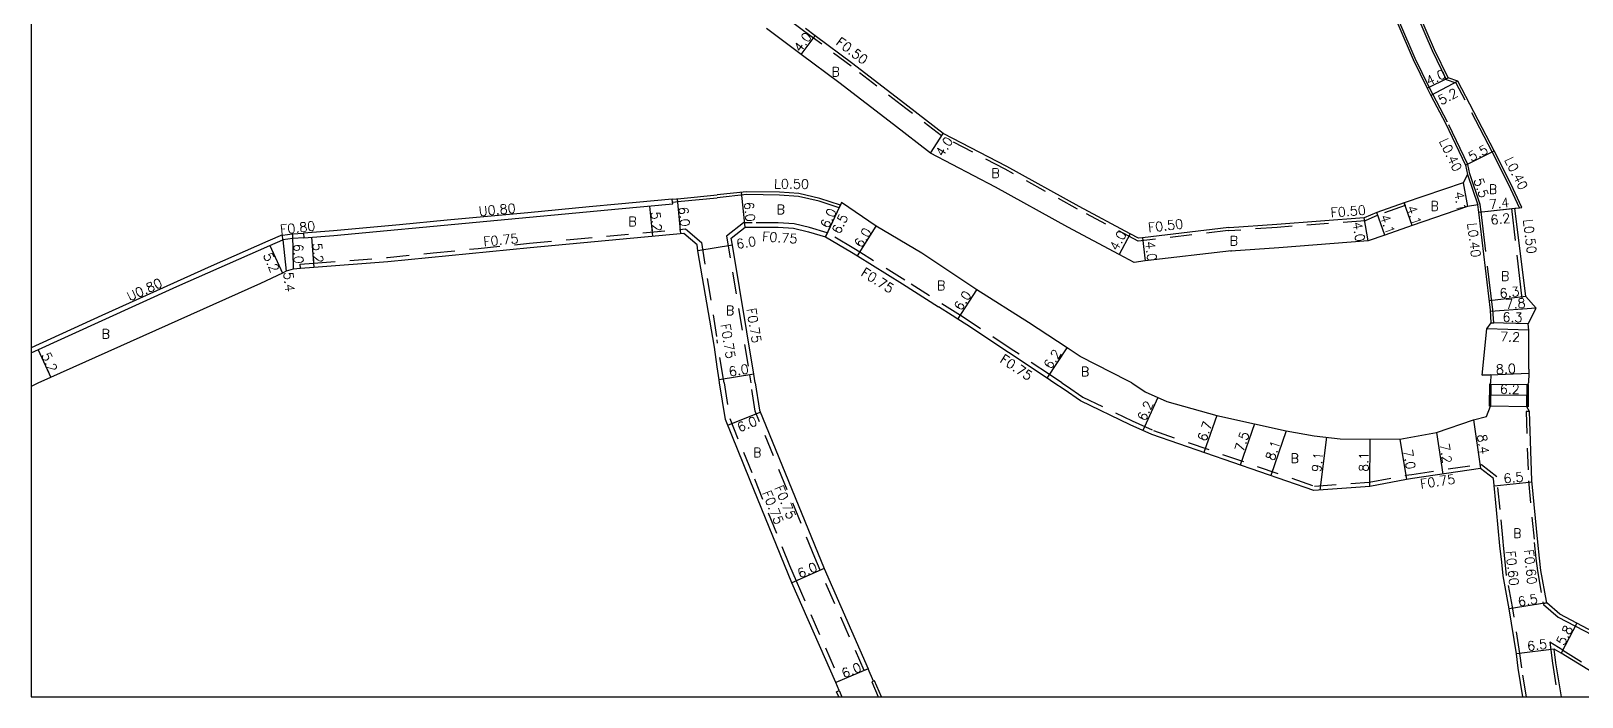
# Model space of a CAD drawing. Header units: metres. Extents: x -4000 to -3199, y -108600 to -108000.
# Drawn here: x -4000 to -3734.9, y -108600 to -108486.2 of the extents above; entities that cross this region are included whole.
import ezdxf

# ---------------------------------------------------------------- set-up
doc = ezdxf.new("R2010")
doc.units = ezdxf.units.M
doc.header["$LTSCALE"] = 2.5
doc.linetypes.add('22320', pattern=[2.5, 1.5, -1])
doc.linetypes.add('22330', pattern=[4, 3, -1])
for name, color, linetype in [('2101000', 175, 'Continuous'), ('2203000', 1, 'Continuous'), ('2231000', 4, 'Continuous'), ('2232000', 120, '22320'), ('2233000', 120, '22330'), ('9201100', 215, 'Continuous'), ('9201500', 222, 'Continuous'), ('9202100', 82, 'Continuous'), ('9203500', 155, 'Continuous'), ('9301100', 1, 'Continuous'), ('999', 7, 'Continuous')]:
    doc.layers.add(name, color=color, linetype=linetype)
doc.styles.add('Dm_Anotation', font='txt.shx', dxfattribs={"bigfont": 'pscdm.shx'})

msp = doc.modelspace()

# ---------------------------------------------------------------- linework, layer by layer
at = {"layer": '2101000'}
for points in [[(-3746.35, -108516.46), (-3745.58, -108516.38), (-3745.16, -108516.33), (-3747.03, -108512.29), (-3749.87, -108506.63), (-3756.09, -108494.75), (-3757.75, -108494.17), (-3760.09, -108489.36), (-3762.58, -108483.58), (-3763.56, -108480.03), (-3764.14, -108477.9), (-3765.37, -108472.02), (-3765.71, -108470.37), (-3763.6, -108469.73), (-3749.28, -108467.85), (-3745.31, -108467.32), (-3742.65, -108466.96), (-3738.25, -108466.59), (-3735.84, -108466.69), (-3734.04, -108466.76)], [(-3750.48, -108544.93), (-3751.96, -108545), (-3751.14, -108537.04), (-3750.37, -108536.03), (-3750.52, -108533.85), (-3752.52, -108517.14), (-3752.67, -108515.89), (-3754.47, -108516.13), (-3763.92, -108519.4), (-3768.6, -108521.04), (-3771.42, -108522.04), (-3786.72, -108523.22), (-3794.88, -108523.8), (-3794.79, -108523.73), (-3809.54, -108525.47), (-3811.43, -108525.7), (-3813.98, -108524.34), (-3822.76, -108519.68), (-3835.11, -108512.86), (-3846.25, -108507.02), (-3852.57, -108502.16), (-3861.9, -108494.97), (-3868.34, -108490.18), (-3874.29, -108485.74)], [(-3766.37, -108484.91), (-3763.74, -108491), (-3761.36, -108495.9), (-3760.7, -108497.16), (-3758.22, -108501.91), (-3754.78, -108509.09), (-3754.46, -108510.69), (-3755.17, -108512.09), (-3765.26, -108515.53), (-3769.97, -108517.18), (-3772.08, -108518.09), (-3787.01, -108519.23), (-3795.16, -108519.81), (-3795.25, -108519.76), (-3810.01, -108521.5), (-3810.66, -108521.58), (-3812.1, -108520.81), (-3820.85, -108516.16), (-3833.22, -108509.34), (-3844.1, -108503.65), (-3850.13, -108498.99), (-3859.51, -108491.76), (-3865.95, -108486.97), (-3867.63, -108485.72)], [(-4000, -108541.19), (-3975.1, -108529.85), (-3959.17, -108522.8), (-3956.93, -108521.84), (-3957.02, -108521.05), (-3955.31, -108520.85), (-3953.42, -108520.72), (-3953.36, -108521.52), (-3948.21, -108521.12), (-3899.57, -108516.57), (-3890.31, -108515.71), (-3890.33, -108515.41), (-3890.38, -108514.91)], [(-3890.38, -108514.91), (-3888.93, -108514.78), (-3882.73, -108514.17)], [(-3877.68, -108513.63), (-3882.73, -108514.17)], [(-3811.83, -108546.28), (-3812.49, -108545.95), (-3820.65, -108541.81), (-3822.88, -108540.33), (-3829.46, -108535.97), (-3838.31, -108530.38), (-3847.72, -108524.13), (-3855.51, -108519.52), (-3861.43, -108515.49), (-3861.64, -108515.94), (-3865.16, -108514.78), (-3868.72, -108513.93), (-3872.05, -108513.69), (-3877.68, -108513.63)], [(-3744.07, -108536.21), (-3742.73, -108533.54), (-3744.45, -108531.56), (-3746.35, -108516.46)], [(-3882.73, -108543.56), (-3883.19, -108540.21), (-3886, -108523.72), (-3886.1, -108522.7), (-3888.38, -108520.75), (-3914.69, -108523.2), (-3939, -108525.61), (-3951.66, -108526.6), (-3953.92, -108526.76), (-3955.17, -108526.85), (-3956.41, -108527.22), (-3957.02, -108527.53), (-3960.77, -108529.33), (-3998.86, -108546.38), (-4000, -108546.93)], [(-3876.21, -108546.28), (-3876.45, -108544.81), (-3880.08, -108522.74), (-3880.3, -108521.56), (-3877.95, -108519.69), (-3876.71, -108519.69), (-3872.3, -108519.69), (-3869.64, -108519.88), (-3867.12, -108520.48), (-3864.21, -108521.36), (-3859.76, -108523.95), (-3858.71, -108524.6), (-3851.05, -108529.36), (-3844.85, -108533.33)], [(-3825.13, -108546.28), (-3826.31, -108545.5), (-3832.88, -108541.14), (-3840.03, -108536.4), (-3841.54, -108535.44), (-3842.55, -108534.79), (-3844.85, -108533.33)], [(-3743.96, -108543.94), (-3743.94, -108537.3), (-3744.07, -108536.21)], [(-3882.29, -108546.28), (-3882.37, -108545.79), (-3882.73, -108543.56)], [(-3750.48, -108544.93), (-3750.49, -108546.28)], [(-3743.97, -108544.34), (-3743.97, -108544.63), (-3743.99, -108546.28)], [(-3743.96, -108543.94), (-3743.97, -108544.34)], [(-3862.41, -108597.53), (-3869.92, -108580.46), (-3877.05, -108562.99), (-3881.3, -108552.58), (-3882.29, -108546.28)], [(-3876.21, -108546.28), (-3875.47, -108550.97), (-3864.42, -108578.05), (-3856.88, -108595.2)], [(-3744.99, -108600), (-3745.77, -108595.07), (-3746.08, -108592.63), (-3747.33, -108584.96), (-3748.34, -108579.31), (-3748.6, -108576.98), (-3748.89, -108574.15), (-3749.48, -108568.01), (-3749.99, -108562.66), (-3752.2, -108560.94), (-3763.84, -108562.68), (-3764.86, -108562.85), (-3771.16, -108564.02), (-3780.71, -108564.72), (-3808.39, -108555.15), (-3812.1, -108553.49), (-3820.6, -108549.37), (-3823.4, -108547.43), (-3825.13, -108546.28)], [(-3811.83, -108546.28), (-3809.56, -108547.83), (-3805.86, -108549.49), (-3797.31, -108551.89), (-3790.83, -108553.28), (-3785.44, -108554.51), (-3780.63, -108555.34), (-3776.21, -108555.88), (-3766, -108555.95), (-3759.73, -108554.79), (-3753.44, -108552.63), (-3751.18, -108552.04), (-3750.5, -108550.3), (-3750.45, -108546.5), (-3750.49, -108546.28)], [(-3740.91, -108583.92), (-3740.96, -108583.62), (-3741.91, -108578.37), (-3742.14, -108576.29), (-3742.42, -108573.51), (-3743.43, -108563.02), (-3743.83, -108551.18), (-3744.3, -108550.38), (-3744.25, -108546.58), (-3744.05, -108546.58), (-3743.99, -108546.28)], [(-3732.87, -108588.9), (-3738.66, -108585.87), (-3740.91, -108583.92)], [(-3738.4, -108600), (-3739.34, -108594.15), (-3739.64, -108591.8)], [(-3722.96, -108600), (-3724.35, -108599.78), (-3726.92, -108599.09), (-3729.33, -108598.09), (-3738.45, -108592.53), (-3739.64, -108591.8)], [(-3855.81, -108597.23), (-3855.99, -108597.31), (-3856.88, -108595.2)], [(-3861.83, -108598.91), (-3862.41, -108597.53)], [(-3854.64, -108600), (-3855.81, -108597.23)], [(-3861.91, -108600), (-3862.29, -108599.11), (-3861.83, -108598.91)]]:
    msp.add_lwpolyline(points, dxfattribs=at)
at = {"layer": '2203000'}
for points in [[(-3750.65, -108546.49), (-3750.45, -108546.5), (-3750.5, -108550.3), (-3750.7, -108550.29)], [(-3744.25, -108546.58), (-3744.05, -108546.58), (-3744.1, -108550.38), (-3744.3, -108550.38)]]:
    msp.add_lwpolyline(points, close=True, dxfattribs=at)
at = {"layer": '2231000'}
for points in [[(-3890.38, -108514.91), (-3890.38, -108514.91), (-3899.64, -108515.77), (-3904.61, -108516.24), (-3915.09, -108517.22), (-3928.85, -108518.5), (-3937.02, -108519.27), (-3948.28, -108520.32), (-3953.42, -108520.72), (-3953.42, -108520.72)], [(-3957.02, -108521.05), (-3957.03, -108521.01), (-3959.49, -108522.07), (-3969.21, -108526.37), (-3987.88, -108534.79), (-4000, -108540.31)]]:
    msp.add_lwpolyline(points, dxfattribs=at)
at = {"layer": '2232000'}
for points in [[(-3765.26, -108515.53), (-3765.09, -108516), (-3769.78, -108517.65), (-3771.96, -108518.58), (-3786.97, -108519.73), (-3795.27, -108520.32), (-3795.35, -108520.28), (-3810.76, -108522.09), (-3821.09, -108516.6), (-3833.45, -108509.78), (-3844.37, -108504.07), (-3850.44, -108499.39), (-3859.82, -108492.16), (-3866.25, -108487.37), (-3867.93, -108486.12), (-3872.2, -108482.93), (-3873.61, -108481.89), (-3880.65, -108477.31), (-3882.73, -108475.95)], [(-3953.92, -108526.76), (-3953.97, -108526.01), (-3951.72, -108525.85), (-3939.07, -108524.87), (-3931.27, -108524.09), (-3923.58, -108523.33), (-3914.77, -108522.45), (-3907.81, -108521.8), (-3901.61, -108521.23), (-3888.13, -108519.97), (-3885.4, -108522.31), (-3882.73, -108538.94)], [(-3823.77, -108546.28), (-3825.89, -108544.87), (-3832.46, -108540.52), (-3839.62, -108535.78), (-3841.14, -108534.8), (-3850.65, -108528.73), (-3858.32, -108523.96), (-3859.37, -108523.31), (-3863.91, -108520.67), (-3866.92, -108519.76), (-3869.52, -108519.14), (-3872.28, -108518.94), (-3876.71, -108518.94), (-3878.21, -108518.94), (-3881.09, -108521.24), (-3877.19, -108544.93), (-3876.97, -108546.28)], [(-3953.36, -108521.52), (-3955.23, -108521.65), (-3956.93, -108521.84)], [(-3881.53, -108546.28), (-3881.63, -108545.67), (-3882.73, -108538.94)], [(-3881.53, -108546.28), (-3880.57, -108552.38), (-3876.35, -108562.71), (-3870.32, -108577.5), (-3869.23, -108580.16), (-3861.72, -108597.23), (-3862.41, -108597.53)], [(-3856.88, -108595.2), (-3857.57, -108595.5), (-3865.11, -108578.35), (-3866.01, -108576.14), (-3876.2, -108551.17), (-3876.97, -108546.28)], [(-3823.77, -108546.28), (-3822.99, -108546.81), (-3820.22, -108548.72), (-3811.78, -108552.81), (-3808.12, -108554.45), (-3780.61, -108563.96), (-3771.25, -108563.27), (-3764.99, -108562.11), (-3763.95, -108561.94), (-3752.31, -108560.2), (-3752.2, -108560.94)], [(-3743.83, -108551.18), (-3744.43, -108551.2), (-3744.03, -108563.06), (-3743.02, -108573.57), (-3742.74, -108576.35), (-3742.5, -108578.46), (-3741.55, -108583.72), (-3741.51, -108584.01), (-3740.91, -108583.92)], [(-3744.38, -108600), (-3745.18, -108594.99), (-3745.49, -108592.55), (-3746.78, -108584.61), (-3747.75, -108579.22), (-3748.01, -108576.91), (-3748.29, -108574.09), (-3748.35, -108573.44), (-3748.88, -108567.95), (-3749.42, -108562.35), (-3752.03, -108560.31), (-3752.29, -108560.35)], [(-3738.14, -108592.01), (-3740.39, -108590.64), (-3739.93, -108594.23), (-3739.01, -108600)], [(-3738.14, -108592.01), (-3729.06, -108597.56), (-3726.72, -108598.52), (-3724.22, -108599.2), (-3722.49, -108599.47), (-3720.22, -108599.63), (-3716.51, -108599.79), (-3714.02, -108599.7), (-3707.32, -108599.43), (-3704.86, -108599.39), (-3701.38, -108599.5), (-3698.59, -108599.58), (-3694.51, -108599.76), (-3693.12, -108600)], [(-3861.83, -108598.91), (-3861.37, -108600)]]:
    msp.add_lwpolyline(points, dxfattribs=at)
at = {"layer": '2233000'}
for points in [[(-3750.37, -108536.03), (-3749.97, -108536.04), (-3750.13, -108533.8), (-3752.12, -108517.09), (-3752.27, -108515.8), (-3754.07, -108510.59), (-3754.4, -108508.97), (-3757.86, -108501.74), (-3761, -108495.73), (-3763.37, -108490.84), (-3765.99, -108484.78), (-3767.03, -108480.98), (-3767.65, -108478.74), (-3768.9, -108472.76), (-3769.68, -108469.26), (-3773.65, -108466.91)], [(-3745.1, -108531.92), (-3746.85, -108516.52), (-3746.35, -108516.46), (-3745.58, -108516.38), (-3747.39, -108512.46), (-3750.22, -108506.81), (-3756.37, -108495.08), (-3758.04, -108494.5), (-3760.45, -108489.52), (-3762.96, -108483.71), (-3763.95, -108480.13), (-3764.53, -108477.99), (-3765.76, -108472.11), (-3765.37, -108472.02)], [(-3754.46, -108510.69), (-3752.67, -108515.89)], [(-3890.33, -108515.41), (-3888.89, -108515.27), (-3882.73, -108514.67)], [(-3877.65, -108514.13), (-3882.73, -108514.67)], [(-3861.64, -108515.94), (-3861.86, -108516.4), (-3865.3, -108515.26), (-3868.79, -108514.43), (-3872.07, -108514.19), (-3877.65, -108514.13)], [(-3741.46, -108584), (-3741.43, -108584.2), (-3738.97, -108586.33), (-3733.13, -108589.38)], [(-3855.99, -108597.31), (-3856.27, -108597.42), (-3855.19, -108600)]]:
    msp.add_lwpolyline(points, dxfattribs=at)
at = {"layer": '9201100'}
for points in [[(-3868.34, -108490.18), (-3865.95, -108486.97)], [(-3761.36, -108495.9), (-3757.75, -108494.17)], [(-3756.09, -108494.75), (-3760.7, -108497.16)], [(-3846.25, -108507.02), (-3844.1, -108503.65)], [(-3754.78, -108509.09), (-3749.87, -108506.63)], [(-3755.17, -108512.09), (-3754.47, -108516.13)], [(-3754.46, -108510.69), (-3752.67, -108515.89)], [(-3889.53, -108514.83), (-3888.97, -108520.8)], [(-3877.95, -108519.69), (-3878.53, -108513.72)], [(-3861.43, -108515.49), (-3864.21, -108521.36)], [(-3763.92, -108519.4), (-3765.26, -108515.53)], [(-3894.26, -108516.07), (-3893.77, -108521.25)], [(-3864.21, -108521.36), (-3861.64, -108515.94)], [(-3771.42, -108522.04), (-3772.08, -108518.09)], [(-3768.6, -108521.04), (-3769.97, -108517.18)], [(-3752.52, -108517.14), (-3745.16, -108516.33)], [(-3752.52, -108517.14), (-3746.35, -108516.46)], [(-3955.31, -108520.85), (-3955.17, -108526.85)], [(-3858.71, -108524.6), (-3855.51, -108519.52)], [(-3812.1, -108520.81), (-3813.98, -108524.34)], [(-3959.17, -108522.8), (-3957.02, -108527.53)], [(-3956.93, -108521.84), (-3956.41, -108527.22)], [(-3952.07, -108521.42), (-3951.66, -108526.6)], [(-3880.08, -108522.74), (-3886, -108523.72)], [(-3810.01, -108521.5), (-3809.54, -108525.47)], [(-3841.54, -108535.44), (-3838.31, -108530.38)], [(-3743.94, -108537.3), (-3751.14, -108537.04)], [(-3744.07, -108536.21), (-3750.37, -108536.03)], [(-3998.79, -108540.64), (-3996.64, -108545.37)], [(-3826.31, -108545.5), (-3822.88, -108540.33)], [(-3876.45, -108544.81), (-3882.37, -108545.79)], [(-3751.96, -108545), (-3743.97, -108544.63)], [(-3807.38, -108548.81), (-3809.92, -108554.47)], [(-3744.27, -108548.46), (-3750.47, -108548.38)], [(-3880.89, -108553.56), (-3875.34, -108551.3)], [(-3797.31, -108551.89), (-3799.5, -108558.22)], [(-3753.44, -108552.63), (-3752.2, -108560.94)], [(-3790.83, -108553.28), (-3793.28, -108560.37)], [(-3785.44, -108554.51), (-3788.09, -108562.16)], [(-3779.61, -108564.64), (-3778.5, -108555.6)], [(-3759.73, -108554.79), (-3758.66, -108561.91)], [(-3771.16, -108564.02), (-3771.11, -108555.92)], [(-3766, -108555.95), (-3764.86, -108562.85)], [(-3749.88, -108563.88), (-3743.41, -108563.25)], [(-3864.42, -108578.05), (-3869.92, -108580.46)], [(-3740.91, -108583.92), (-3747.33, -108584.96)], [(-3735.77, -108587.38), (-3738.45, -108592.53)], [(-3739.64, -108591.8), (-3746.08, -108592.63)], [(-3856.88, -108595.2), (-3862.41, -108597.53)]]:
    msp.add_lwpolyline(points, dxfattribs=at)
at = {"layer": '9201100', "flags": 128}
for points in [[(-3744.45, -108531.56), (-3750.71, -108532.3)], [(-3742.73, -108533.54), (-3750.51, -108534.1)]]:
    msp.add_lwpolyline(points, dxfattribs=at)
at = {"layer": '9301100'}
msp.add_lwpolyline([(-3750.45, -108546.5), (-3744.25, -108546.58), (-3744.3, -108550.38), (-3750.5, -108550.3)], close=True, dxfattribs=at)
at = {"layer": '999'}
msp.add_lwpolyline([(-4000, -108000), (-4000, -108600), (-3200, -108600), (-3200, -108000)], close=True, dxfattribs=at)

# ---------------------------------------------------------------- texts
at = {"layer": '9201500', "style": 'Dm_Anotation'}
for s, rotation, p in [('4.0', 53.3071, (-3868.48, -108489.9)), ('4.0', 25.6167, (-3761.07, -108495.55)), ('5.2', 27.5401, (-3758.94, -108498.84)), ('4.0', 57.3865, (-3844.15, -108507.79)), ('5.5', 26.6318, (-3753.8, -108508.49)), ('5.5', 288.996, (-3753.41, -108511.6)), ('6.0', 275.5542, (-3878.12, -108515.41)), ('4.1', 279.7089, (-3756.72, -108513.72)), ('7.4', 6.2266, (-3750.63, -108516.6)), ('5.2', 275.311, (-3894.06, -108517.1)), ('6.0', 275.311, (-3889.3, -108516.26)), ('6.0', 64.5833, (-3863.7, -108520.05)), ('6.5', 64.5833, (-3861.74, -108521.01)), ('4.1', 289.5297, (-3769.42, -108517.85)), ('4.1', 288.9736, (-3764.87, -108516.31)), ('6.2', 6.2266, (-3750.45, -108519.27)), ('6.0', 57.7681, (-3858.05, -108523.36)), ('4.0', 62.0369, (-3814.28, -108523.87)), ('4.0', 279.4202, (-3774.09, -108518.9)), ('6.0', 271.2542, (-3955.11, -108522.54)), ('5.2', 274.4604, (-3951.89, -108522.45)), ('6.0', 9.3495, (-3879.32, -108523.4)), ('4.0', 276.7212, (-3809.53, -108522.19)), ('5.2', 294.4842, (-3960.37, -108524.49)), ('5.4', 275.6009, (-3956.84, -108527.41)), ('6.0', 57.4232, (-3841, -108534.12)), ('6.3', 6.7993, (-3748.88, -108531.83)), ('6.3', 358.3412, (-3748.49, -108535.84)), ('7.8', 4.1047, (-3747.9, -108533.66)), ('7.2', 357.9103, (-3748.9, -108539.17)), ('5.2', 294.4842, (-3998.27, -108541.54)), ('6.2', 56.4482, (-3825.69, -108544.11)), ('6.0', 9.3475, (-3880.59, -108545.21)), ('8.0', 2.6679, (-3749.57, -108544.79)), ('6.2', 359.2392, (-3748.93, -108548.15)), ('6.2', 65.8928, (-3809.51, -108552.96)), ('6.0', 22.1956, (-3878.89, -108554.74)), ('6.7', 70.9351, (-3799.15, -108556.45)), ('7.5', 70.9351, (-3792.8, -108558.22)), ('8.4', 278.5191, (-3752.81, -108555.21)), ('8.1', 70.9351, (-3787.51, -108559.73)), ('7.0', 279.4135, (-3765.44, -108557.82)), ('7.2', 278.5191, (-3759.18, -108556.77)), ('9.1', 83.0027, (-3779.5, -108561.64)), ('8.1', 89.6589, (-3771.39, -108561.52)), ('6.5', 5.5015, (-3748.22, -108563.47)), ('6.0', 23.7356, (-3868.55, -108579.75)), ('6.5', 9.2257, (-3745.71, -108584.53)), ('5.8', 62.4462, (-3737.94, -108591.33)), ('6.5', 7.3034, (-3744.16, -108592.13)), ('6.0', 22.8363, (-3861.04, -108596.84))]:
    msp.add_text(s, height=1.6, rotation=rotation, dxfattribs=at).set_placement(p)
at = {"layer": '9202100', "style": 'Dm_Anotation'}
for p in [(-3863.18, -108493.91), (-3835.84, -108511.26), (-3750.81, -108514.01), (-3872.57, -108517.45), (-3760.78, -108516.87), (-3897.9, -108519.51), (-3795.11, -108522.8), (-3845.13, -108530.45), (-3748.73, -108528.85), (-3881.23, -108534.72), (-3987.96, -108538.73), (-3820.55, -108545.18), (-3876.57, -108559.01), (-3784.7, -108560), (-3746.65, -108572.82)]:
    msp.add_text('B', height=1.6, dxfattribs=at).set_placement(p)
at = {"layer": '9203500', "style": 'Dm_Anotation'}
for s, rotation, p in [('F0.50', 323.3058, (-3862.55, -108488.38)), ('L0.40', 295.588, (-3759.33, -108504.99)), ('L0.40', 296.6589, (-3748.17, -108508.17)), ('L0.50', 359.4287, (-3872.99, -108513.07)), ('U0.80', 5.3434, (-3923.38, -108517.8)), ('F0.50', 6.7219, (-3808.97, -108520.58)), ('F0.50', 4.3627, (-3777.79, -108518)), ('L0.50', 276.4842, (-3744.91, -108518.4)), ('F0.80', 6.4987, (-3957.32, -108520.92)), ('F0.75', 5.6821, (-3922.61, -108522.98)), ('F0.75', 355.7739, (-3875.07, -108522.04)), ('L0.40', 276.7993, (-3754.47, -108519.02)), ('U0.80', 24.4842, (-3983.13, -108532.4)), ('F0.75', 328.1172, (-3858.27, -108527.87)), ('F0.75', 279.3478, (-3877.69, -108533.66)), ('F0.75', 279.3478, (-3882.11, -108536.33)), ('F0.75', 326.4468, (-3834.53, -108542.65)), ('F0.75', 8.5191, (-3762.41, -108564.38)), ('F0.75', 292.2022, (-3875.04, -108565.09)), ('F0.75', 292.1956, (-3872.93, -108564.2)), ('F0.60', 276.4165, (-3747.91, -108575.07)), ('F0.60', 275.5015, (-3744.76, -108574.84))]:
    msp.add_text(s, height=1.6, rotation=rotation, dxfattribs=at).set_placement(p)

doc.saveas('drawing.dxf')
